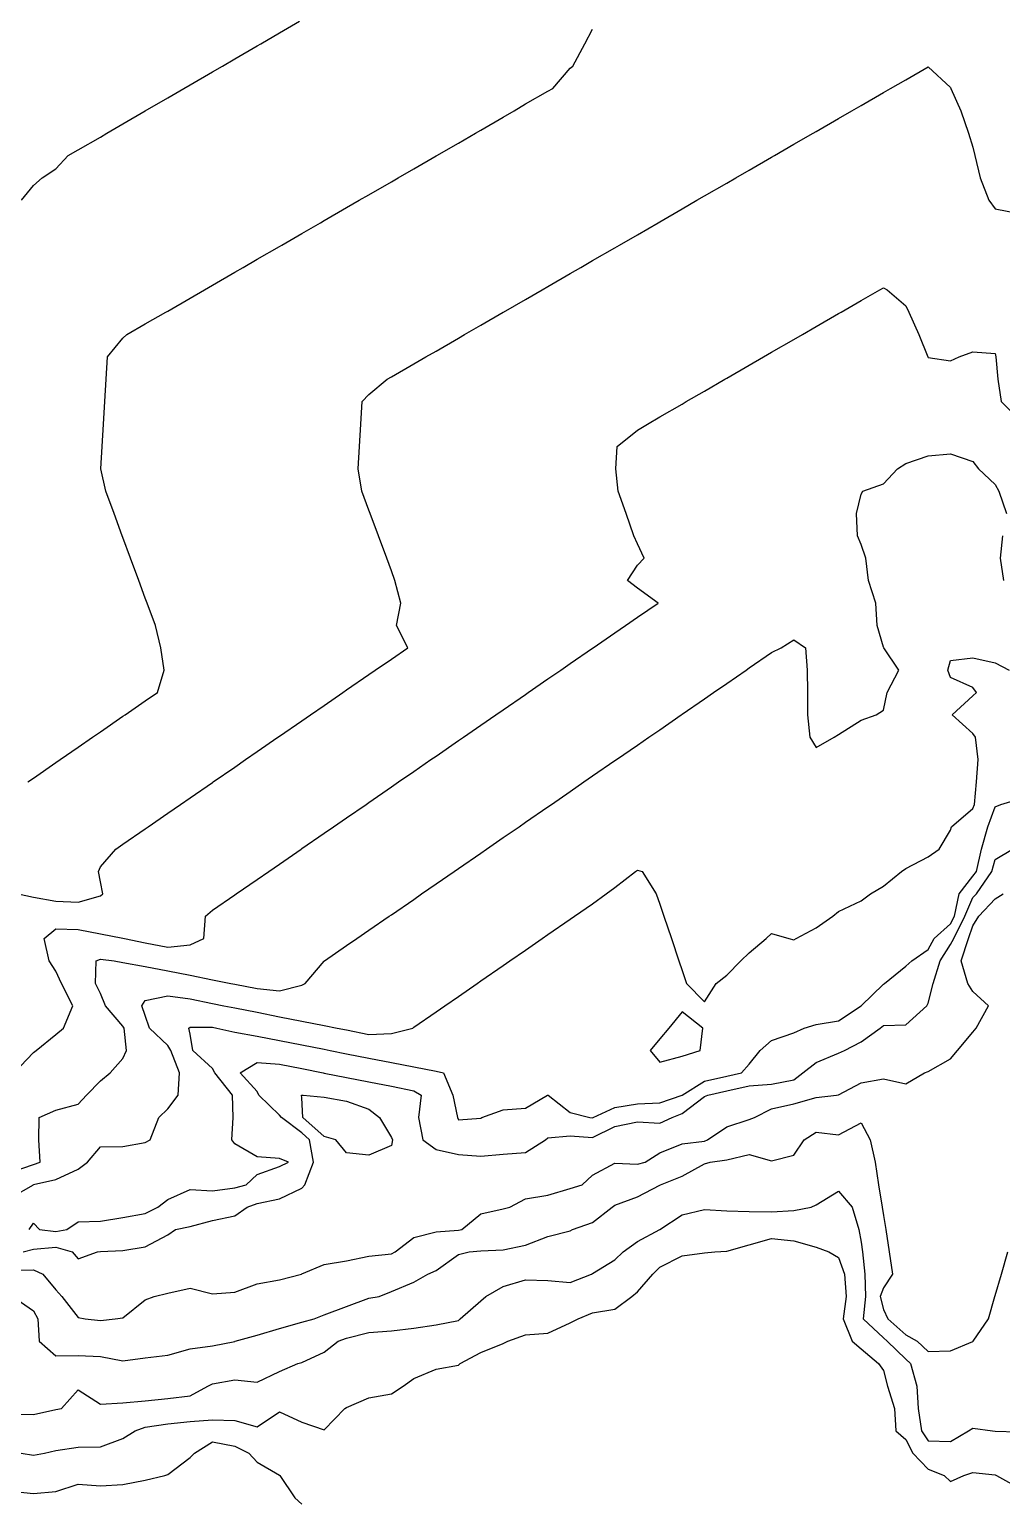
# Model space of a CAD drawing. Header units: metres. Extents: x 2681030 to 2681330, y 1246000 to 1246290.
# Drawn here: x 2681250.16 to 2681271.89, y 1246122.69 to 1246155.57 of the extents above; entities that cross this region are included whole.
import ezdxf

# ---------------------------------------------------------------- set-up
doc = ezdxf.new("R2010")
doc.units = ezdxf.units.M
doc.layers.add('BASIS_HOEHENLINIEN', color=8, linetype='Continuous')

msp = doc.modelspace()

# ---------------------------------------------------------------- linework, layer by layer
at = {"layer": 'BASIS_HOEHENLINIEN'}
for points in [[(2681249.985, 1246151.75, 0), (2681250.25, 1246152.078, 0), (2681250.444, 1246152.25, 0), (2681250.75, 1246152.453, 0), (2681251.027, 1246152.75, 0), (2681251.25, 1246152.88, 0), (2681251.75, 1246153.162, 0), (2681251.888, 1246153.25, 0), (2681252.25, 1246153.46, 0), (2681252.75, 1246153.75, 0), (2681252.75, 1246153.75, 0), (2681253.25, 1246154.04, 0), (2681253.611, 1246154.25, 0), (2681253.75, 1246154.331, 0), (2681254.25, 1246154.621, 0), (2681254.472, 1246154.75, 0), (2681254.75, 1246154.911, 0), (2681255.25, 1246155.202, 0), (2681255.333, 1246155.25, 0), (2681255.75, 1246155.492, 0), (2681256.195, 1246155.75, 0)], [(2681250.121, 1246138.75, 0), (2681250.25, 1246138.839, 0), (2681250.75, 1246139.184, 0), (2681250.846, 1246139.25, 0), (2681251.25, 1246139.528, 0), (2681251.572, 1246139.75, 0), (2681251.75, 1246139.873, 0), (2681252.25, 1246140.218, 0), (2681252.297, 1246140.25, 0), (2681252.75, 1246140.563, 0), (2681253.022, 1246140.75, 0), (2681253.171, 1246141.25, 0), (2681253.094, 1246141.75, 0), (2681252.975, 1246142.25, 0), (2681252.79, 1246142.75, 0), (2681252.75, 1246142.859, 0), (2681252.606, 1246143.25, 0), (2681252.421, 1246143.75, 0), (2681252.25, 1246144.213, 0), (2681252.236, 1246144.25, 0), (2681252.052, 1246144.75, 0), (2681251.867, 1246145.25, 0), (2681251.756, 1246145.75, 0), (2681251.785, 1246146.25, 0), (2681251.815, 1246146.75, 0), (2681251.844, 1246147.25, 0), (2681251.874, 1246147.75, 0), (2681251.903, 1246148.25, 0), (2681252.25, 1246148.667, 0), (2681252.34, 1246148.75, 0), (2681252.75, 1246148.987, 0), (2681253.206, 1246149.25, 0), (2681253.25, 1246149.275, 0), (2681253.75, 1246149.564, 0), (2681254.072, 1246149.75, 0), (2681254.25, 1246149.853, 0), (2681254.75, 1246150.142, 0), (2681254.937, 1246150.25, 0), (2681255.25, 1246150.431, 0), (2681255.75, 1246150.72, 0), (2681255.803, 1246150.75, 0), (2681256.25, 1246151.008, 0), (2681256.668, 1246151.25, 0), (2681256.75, 1246151.297, 0), (2681257.25, 1246151.586, 0), (2681257.534, 1246151.75, 0), (2681257.75, 1246151.875, 0), (2681258.25, 1246152.164, 0), (2681258.399, 1246152.25, 0), (2681258.75, 1246152.453, 0), (2681259.25, 1246152.741, 0), (2681259.265, 1246152.75, 0), (2681259.75, 1246153.03, 0), (2681260.131, 1246153.25, 0), (2681260.25, 1246153.319, 0), (2681260.75, 1246153.608, 0), (2681260.996, 1246153.75, 0), (2681261.25, 1246153.904, 0), (2681261.75, 1246154.186, 0), (2681261.862, 1246154.25, 0), (2681262.25, 1246154.7, 0), (2681262.31, 1246154.75, 0), (2681262.577, 1246155.25, 0), (2681262.75, 1246155.575, 0)], [(2681249.911, 1246136.25, 0), (2681250.25, 1246136.179, 0), (2681250.75, 1246136.084, 0), (2681251.25, 1246136.061, 0), (2681251.75, 1246136.204, 0), (2681251.803, 1246136.25, 0), (2681251.75, 1246136.522, 0), (2681251.705, 1246136.75, 0), (2681251.75, 1246136.855, 0), (2681252.09, 1246137.25, 0), (2681252.25, 1246137.36, 0), (2681252.75, 1246137.705, 0), (2681252.815, 1246137.75, 0), (2681253.25, 1246138.05, 0), (2681253.54, 1246138.25, 0), (2681253.75, 1246138.395, 0), (2681254.25, 1246138.739, 0), (2681254.265, 1246138.75, 0), (2681254.75, 1246139.084, 0), (2681254.991, 1246139.25, 0), (2681255.25, 1246139.429, 0), (2681255.716, 1246139.75, 0), (2681255.75, 1246139.774, 0), (2681256.25, 1246140.118, 0), (2681256.441, 1246140.25, 0), (2681256.75, 1246140.463, 0), (2681257.166, 1246140.75, 0), (2681257.25, 1246140.808, 0), (2681257.75, 1246141.152, 0), (2681257.892, 1246141.25, 0), (2681258.25, 1246141.497, 0), (2681258.617, 1246141.75, 0), (2681258.366, 1246142.25, 0), (2681258.461, 1246142.75, 0), (2681258.329, 1246143.25, 0), (2681258.25, 1246143.469, 0), (2681258.146, 1246143.75, 0), (2681257.962, 1246144.25, 0), (2681257.777, 1246144.75, 0), (2681257.75, 1246144.823, 0), (2681257.592, 1246145.25, 0), (2681257.512, 1246145.75, 0), (2681257.541, 1246146.25, 0), (2681257.571, 1246146.75, 0), (2681257.6, 1246147.25, 0), (2681257.75, 1246147.412, 0), (2681258.158, 1246147.75, 0), (2681258.25, 1246147.803, 0), (2681258.75, 1246148.092, 0), (2681259.024, 1246148.25, 0), (2681259.25, 1246148.381, 0), (2681259.75, 1246148.67, 0), (2681259.889, 1246148.75, 0), (2681260.25, 1246148.958, 0), (2681260.75, 1246149.247, 0), (2681260.755, 1246149.25, 0), (2681261.25, 1246149.536, 0), (2681261.62, 1246149.75, 0), (2681261.75, 1246149.825, 0), (2681262.25, 1246150.114, 0), (2681262.486, 1246150.25, 0), (2681262.75, 1246150.403, 0), (2681263.25, 1246150.691, 0), (2681263.351, 1246150.75, 0), (2681263.75, 1246150.98, 0), (2681264.217, 1246151.25, 0), (2681264.25, 1246151.269, 0), (2681264.75, 1246151.558, 0), (2681265.082, 1246151.75, 0), (2681265.25, 1246151.847, 0), (2681265.75, 1246152.136, 0), (2681265.948, 1246152.25, 0), (2681266.25, 1246152.424, 0), (2681266.75, 1246152.713, 0), (2681266.814, 1246152.75, 0), (2681267.25, 1246153.002, 0), (2681267.679, 1246153.25, 0), (2681267.75, 1246153.291, 0), (2681268.25, 1246153.58, 0), (2681268.545, 1246153.75, 0), (2681268.75, 1246153.868, 0), (2681269.25, 1246154.157, 0), (2681269.41, 1246154.25, 0), (2681269.75, 1246154.446, 0), (2681270.25, 1246154.735, 0), (2681270.75, 1246154.269, 0), (2681270.759, 1246154.25, 0), (2681270.978, 1246153.75, 0), (2681271.155, 1246153.25, 0), (2681271.25, 1246152.935, 0), (2681271.294, 1246152.75, 0), (2681271.412, 1246152.25, 0), (2681271.604, 1246151.75, 0), (2681271.75, 1246151.557, 0), (2681272.25, 1246151.463, 0)], [(2681249.818, 1246132.25, 0), (2681250.25, 1246132.703, 0), (2681250.308, 1246132.75, 0), (2681250.75, 1246133.11, 0), (2681250.922, 1246133.25, 0), (2681251.129, 1246133.75, 0), (2681250.874, 1246134.25, 0), (2681250.75, 1246134.52, 0), (2681250.598, 1246134.75, 0), (2681250.487, 1246135.25, 0), (2681250.75, 1246135.467, 0), (2681251.25, 1246135.455, 0), (2681251.75, 1246135.356, 0), (2681252.25, 1246135.258, 0), (2681252.286, 1246135.25, 0), (2681252.75, 1246135.158, 0), (2681253.25, 1246135.06, 0), (2681253.75, 1246135.114, 0), (2681254.057, 1246135.25, 0), (2681254.094, 1246135.75, 0), (2681254.25, 1246135.882, 0), (2681254.75, 1246136.227, 0), (2681254.784, 1246136.25, 0), (2681255.25, 1246136.571, 0), (2681255.509, 1246136.75, 0), (2681255.75, 1246136.916, 0), (2681256.234, 1246137.25, 0), (2681256.25, 1246137.261, 0), (2681256.75, 1246137.606, 0), (2681256.96, 1246137.75, 0), (2681257.25, 1246137.95, 0), (2681257.685, 1246138.25, 0), (2681257.75, 1246138.295, 0), (2681258.25, 1246138.64, 0), (2681258.41, 1246138.75, 0), (2681258.75, 1246138.984, 0), (2681259.135, 1246139.25, 0), (2681259.25, 1246139.329, 0), (2681259.75, 1246139.674, 0), (2681259.86, 1246139.75, 0), (2681260.25, 1246140.019, 0), (2681260.586, 1246140.25, 0), (2681260.75, 1246140.363, 0), (2681261.25, 1246140.708, 0), (2681261.311, 1246140.75, 0), (2681261.75, 1246141.053, 0), (2681262.036, 1246141.25, 0), (2681262.25, 1246141.398, 0), (2681262.75, 1246141.742, 0), (2681262.761, 1246141.75, 0), (2681263.25, 1246142.087, 0), (2681263.486, 1246142.25, 0), (2681263.75, 1246142.432, 0), (2681264.212, 1246142.75, 0), (2681263.75, 1246143.084, 0), (2681263.533, 1246143.25, 0), (2681263.75, 1246143.592, 0), (2681263.903, 1246143.75, 0), (2681263.75, 1246144.071, 0), (2681263.67, 1246144.25, 0), (2681263.502, 1246144.75, 0), (2681263.318, 1246145.25, 0), (2681263.268, 1246145.75, 0), (2681263.297, 1246146.25, 0), (2681263.75, 1246146.612, 0), (2681263.976, 1246146.75, 0), (2681264.25, 1246146.909, 0), (2681264.75, 1246147.197, 0), (2681264.841, 1246147.25, 0), (2681265.25, 1246147.486, 0), (2681265.707, 1246147.75, 0), (2681265.75, 1246147.775, 0), (2681266.25, 1246148.064, 0), (2681266.572, 1246148.25, 0), (2681266.75, 1246148.353, 0), (2681267.25, 1246148.641, 0), (2681267.438, 1246148.75, 0), (2681267.75, 1246148.93, 0), (2681268.25, 1246149.219, 0), (2681268.303, 1246149.25, 0), (2681268.75, 1246149.508, 0), (2681269.169, 1246149.75, 0), (2681269.25, 1246149.797, 0), (2681269.333, 1246149.75, 0), (2681269.75, 1246149.388, 0), (2681269.817, 1246149.25, 0), (2681270.041, 1246148.75, 0), (2681270.242, 1246148.25, 0), (2681270.25, 1246148.239, 0), (2681270.75, 1246148.159, 0), (2681270.942, 1246148.25, 0), (2681271.25, 1246148.36, 0), (2681271.75, 1246148.328, 0), (2681271.763, 1246148.25, 0), (2681271.805, 1246147.75, 0), (2681271.882, 1246147.25, 0), (2681272.25, 1246146.887, 0)], [(2681249.75, 1246130.03, 0), (2681250.25, 1246130.198, 0), (2681250.403, 1246130.25, 0), (2681250.369, 1246130.75, 0), (2681250.38, 1246131.25, 0), (2681250.75, 1246131.414, 0), (2681251.25, 1246131.548, 0), (2681251.433, 1246131.75, 0), (2681251.75, 1246132.073, 0), (2681251.968, 1246132.25, 0), (2681252.25, 1246132.572, 0), (2681252.33, 1246132.75, 0), (2681252.278, 1246133.25, 0), (2681252.25, 1246133.295, 0), (2681251.859, 1246133.75, 0), (2681251.75, 1246134.024, 0), (2681251.633, 1246134.25, 0), (2681251.654, 1246134.75, 0), (2681251.75, 1246134.79, 0), (2681252.057, 1246134.75, 0), (2681252.25, 1246134.719, 0), (2681252.75, 1246134.628, 0), (2681253.25, 1246134.529, 0), (2681253.75, 1246134.43, 0), (2681254.25, 1246134.331, 0), (2681254.662, 1246134.25, 0), (2681254.75, 1246134.233, 0), (2681255.25, 1246134.134, 0), (2681255.75, 1246134.082, 0), (2681256.25, 1246134.212, 0), (2681256.322, 1246134.25, 0), (2681256.75, 1246134.748, 0), (2681256.753, 1246134.75, 0), (2681257.25, 1246135.093, 0), (2681257.478, 1246135.25, 0), (2681257.75, 1246135.438, 0), (2681258.203, 1246135.75, 0), (2681258.25, 1246135.782, 0), (2681258.75, 1246136.127, 0), (2681258.928, 1246136.25, 0), (2681259.25, 1246136.472, 0), (2681259.653, 1246136.75, 0), (2681259.75, 1246136.817, 0), (2681260.25, 1246137.161, 0), (2681260.379, 1246137.25, 0), (2681260.75, 1246137.506, 0), (2681261.104, 1246137.75, 0), (2681261.25, 1246137.851, 0), (2681261.75, 1246138.195, 0), (2681261.829, 1246138.25, 0), (2681262.25, 1246138.54, 0), (2681262.554, 1246138.75, 0), (2681262.75, 1246138.885, 0), (2681263.25, 1246139.23, 0), (2681263.28, 1246139.25, 0), (2681263.75, 1246139.574, 0), (2681264.005, 1246139.75, 0), (2681264.25, 1246139.919, 0), (2681264.73, 1246140.25, 0), (2681264.75, 1246140.264, 0), (2681265.25, 1246140.609, 0), (2681265.455, 1246140.75, 0), (2681265.75, 1246140.953, 0), (2681266.18, 1246141.25, 0), (2681266.25, 1246141.298, 0), (2681266.75, 1246141.645, 0), (2681266.963, 1246141.75, 0), (2681267.25, 1246141.927, 0), (2681267.512, 1246141.75, 0), (2681267.546, 1246141.25, 0), (2681267.55, 1246140.75, 0), (2681267.552, 1246140.25, 0), (2681267.607, 1246139.75, 0), (2681267.75, 1246139.521, 0), (2681268.146, 1246139.75, 0), (2681268.25, 1246139.81, 0), (2681268.75, 1246140.128, 0), (2681269.091, 1246140.25, 0), (2681269.25, 1246140.358, 0), (2681269.338, 1246140.75, 0), (2681269.595, 1246141.25, 0), (2681269.26, 1246141.75, 0), (2681269.25, 1246141.761, 0), (2681269.108, 1246142.25, 0), (2681269.081, 1246142.75, 0), (2681268.915, 1246143.25, 0), (2681268.854, 1246143.75, 0), (2681268.75, 1246144.058, 0), (2681268.67, 1246144.25, 0), (2681268.652, 1246144.75, 0), (2681268.75, 1246145.185, 0), (2681268.787, 1246145.25, 0), (2681269.25, 1246145.416, 0), (2681269.565, 1246145.75, 0), (2681269.75, 1246145.87, 0), (2681270.25, 1246146.04, 0), (2681270.75, 1246146.083, 0), (2681271.25, 1246145.913, 0), (2681271.377, 1246145.75, 0), (2681271.75, 1246145.402, 0), (2681271.827, 1246145.25, 0), (2681272.003, 1246144.75, 0)], [(2681271.916, 1246144.25, 0), (2681271.859, 1246143.75, 0), (2681271.936, 1246143.25, 0)], [(2681249.75, 1246129.467, 0), (2681250.247, 1246129.75, 0), (2681250.25, 1246129.751, 0), (2681250.75, 1246129.865, 0), (2681251.25, 1246130.099, 0), (2681251.459, 1246130.25, 0), (2681251.75, 1246130.595, 0), (2681252.25, 1246130.606, 0), (2681252.75, 1246130.693, 0), (2681252.862, 1246130.75, 0), (2681253.055, 1246131.25, 0), (2681253.25, 1246131.443, 0), (2681253.485, 1246131.75, 0), (2681253.514, 1246132.25, 0), (2681253.319, 1246132.75, 0), (2681253.25, 1246132.863, 0), (2681252.84, 1246133.25, 0), (2681252.75, 1246133.53, 0), (2681252.669, 1246133.75, 0), (2681252.75, 1246133.867, 0), (2681253.25, 1246133.973, 0), (2681253.75, 1246133.9, 0), (2681254.25, 1246133.801, 0), (2681254.507, 1246133.75, 0), (2681254.75, 1246133.702, 0), (2681255.25, 1246133.603, 0), (2681255.75, 1246133.504, 0), (2681256.25, 1246133.406, 0), (2681256.75, 1246133.307, 0), (2681257.037, 1246133.25, 0), (2681257.25, 1246133.208, 0), (2681257.75, 1246133.109, 0), (2681258.25, 1246133.131, 0), (2681258.728, 1246133.25, 0), (2681258.75, 1246133.27, 0), (2681259.25, 1246133.614, 0), (2681259.447, 1246133.75, 0), (2681259.75, 1246133.959, 0), (2681260.172, 1246134.25, 0), (2681260.25, 1246134.304, 0), (2681260.75, 1246134.649, 0), (2681260.897, 1246134.75, 0), (2681261.25, 1246134.993, 0), (2681261.622, 1246135.25, 0), (2681261.75, 1246135.338, 0), (2681262.25, 1246135.683, 0), (2681262.347, 1246135.75, 0), (2681262.75, 1246136.028, 0), (2681263.051, 1246136.25, 0), (2681263.25, 1246136.39, 0), (2681263.706, 1246136.75, 0), (2681263.75, 1246136.782, 0), (2681263.856, 1246136.75, 0), (2681264.173, 1246136.25, 0), (2681264.25, 1246136.023, 0), (2681264.342, 1246135.75, 0), (2681264.51, 1246135.25, 0), (2681264.679, 1246134.75, 0), (2681264.75, 1246134.538, 0), (2681264.847, 1246134.25, 0), (2681265.25, 1246133.84, 0), (2681265.514, 1246134.25, 0), (2681265.75, 1246134.435, 0), (2681266.065, 1246134.75, 0), (2681266.25, 1246134.935, 0), (2681266.633, 1246135.25, 0), (2681266.75, 1246135.367, 0), (2681267.139, 1246135.25, 0), (2681267.25, 1246135.222, 0), (2681267.299, 1246135.25, 0), (2681267.75, 1246135.493, 0), (2681268.117, 1246135.75, 0), (2681268.25, 1246135.857, 0), (2681268.75, 1246136.092, 0), (2681268.962, 1246136.25, 0), (2681269.25, 1246136.423, 0), (2681269.652, 1246136.75, 0), (2681269.75, 1246136.816, 0), (2681270.25, 1246137.079, 0), (2681270.495, 1246137.25, 0), (2681270.75, 1246137.676, 0), (2681270.774, 1246137.75, 0), (2681271.25, 1246138.157, 0), (2681271.284, 1246138.25, 0), (2681271.331, 1246138.75, 0), (2681271.371, 1246139.25, 0), (2681271.306, 1246139.75, 0), (2681271.25, 1246139.832, 0), (2681270.787, 1246140.25, 0), (2681271.25, 1246140.677, 0), (2681271.335, 1246140.75, 0), (2681271.25, 1246140.864, 0), (2681270.75, 1246141.086, 0), (2681270.688, 1246141.25, 0), (2681270.75, 1246141.468, 0), (2681271.25, 1246141.528, 0), (2681271.75, 1246141.411, 0), (2681272.059, 1246141.25, 0)], [(2681250.154, 1246128.75, 0), (2681250.25, 1246128.889, 0), (2681250.385, 1246128.75, 0), (2681250.75, 1246128.707, 0), (2681250.992, 1246128.75, 0), (2681251.25, 1246128.919, 0), (2681251.75, 1246128.935, 0), (2681252.25, 1246129.019, 0), (2681252.75, 1246129.109, 0), (2681253.029, 1246129.25, 0), (2681253.25, 1246129.418, 0), (2681253.75, 1246129.641, 0), (2681254.25, 1246129.614, 0), (2681254.75, 1246129.68, 0), (2681255.007, 1246129.75, 0), (2681255.25, 1246129.98, 0), (2681255.75, 1246130.157, 0), (2681255.949, 1246130.25, 0), (2681255.75, 1246130.333, 0), (2681255.25, 1246130.373, 0), (2681254.75, 1246130.662, 0), (2681254.685, 1246130.75, 0), (2681254.715, 1246131.25, 0), (2681254.698, 1246131.75, 0), (2681254.304, 1246132.25, 0), (2681254.25, 1246132.343, 0), (2681253.816, 1246132.75, 0), (2681253.75, 1246133.116, 0), (2681253.725, 1246133.25, 0), (2681253.75, 1246133.268, 0), (2681254.25, 1246133.27, 0), (2681254.352, 1246133.25, 0), (2681254.75, 1246133.162, 0), (2681255.25, 1246133.073, 0), (2681255.75, 1246132.974, 0), (2681256.25, 1246132.875, 0), (2681256.75, 1246132.776, 0), (2681256.882, 1246132.75, 0), (2681257.25, 1246132.677, 0), (2681257.75, 1246132.579, 0), (2681258.25, 1246132.48, 0), (2681258.75, 1246132.381, 0), (2681259.25, 1246132.289, 0), (2681259.413, 1246132.25, 0), (2681259.624, 1246131.75, 0), (2681259.727, 1246131.25, 0), (2681259.75, 1246131.197, 0), (2681260.25, 1246131.235, 0), (2681260.27, 1246131.25, 0), (2681260.75, 1246131.423, 0), (2681261.25, 1246131.462, 0), (2681261.738, 1246131.75, 0), (2681261.75, 1246131.753, 0), (2681261.754, 1246131.75, 0), (2681262.25, 1246131.365, 0), (2681262.691, 1246131.25, 0), (2681262.75, 1246131.246, 0), (2681262.759, 1246131.25, 0), (2681263.25, 1246131.474, 0), (2681263.75, 1246131.554, 0), (2681264.25, 1246131.581, 0), (2681264.75, 1246131.747, 0), (2681264.754, 1246131.75, 0), (2681265.25, 1246132.064, 0), (2681265.75, 1246132.179, 0), (2681266.075, 1246132.25, 0), (2681266.25, 1246132.447, 0), (2681266.496, 1246132.75, 0), (2681266.75, 1246132.975, 0), (2681267.25, 1246133.146, 0), (2681267.48, 1246133.25, 0), (2681267.75, 1246133.327, 0), (2681268.25, 1246133.412, 0), (2681268.75, 1246133.746, 0), (2681268.755, 1246133.75, 0), (2681269.25, 1246134.234, 0), (2681269.273, 1246134.25, 0), (2681269.75, 1246134.632, 0), (2681269.887, 1246134.75, 0), (2681270.25, 1246135.003, 0), (2681270.386, 1246135.25, 0), (2681270.75, 1246135.579, 0), (2681270.843, 1246135.75, 0), (2681270.944, 1246136.25, 0), (2681271.25, 1246136.642, 0), (2681271.33, 1246136.75, 0), (2681271.446, 1246137.25, 0), (2681271.584, 1246137.75, 0), (2681271.75, 1246138.197, 0), (2681271.872, 1246138.25, 0), (2681272.25, 1246138.361, 0)], [(2681250.017, 1246128.25, 0), (2681250.25, 1246128.31, 0), (2681250.75, 1246128.35, 0), (2681251.117, 1246128.25, 0), (2681251.25, 1246128.09, 0), (2681251.684, 1246128.25, 0), (2681251.75, 1246128.259, 0), (2681252.25, 1246128.279, 0), (2681252.75, 1246128.358, 0), (2681253.25, 1246128.631, 0), (2681253.423, 1246128.75, 0), (2681253.75, 1246128.814, 0), (2681254.25, 1246128.949, 0), (2681254.75, 1246129.054, 0), (2681255.027, 1246129.25, 0), (2681255.25, 1246129.329, 0), (2681255.75, 1246129.432, 0), (2681256.25, 1246129.671, 0), (2681256.317, 1246129.75, 0), (2681256.512, 1246130.25, 0), (2681256.42, 1246130.75, 0), (2681256.25, 1246130.91, 0), (2681255.798, 1246131.25, 0), (2681255.75, 1246131.304, 0), (2681255.287, 1246131.75, 0), (2681255.25, 1246131.833, 0), (2681254.872, 1246132.25, 0), (2681255.25, 1246132.481, 0), (2681255.75, 1246132.441, 0), (2681256.25, 1246132.344, 0), (2681256.728, 1246132.25, 0), (2681256.75, 1246132.246, 0), (2681257.25, 1246132.147, 0), (2681257.75, 1246132.048, 0), (2681258.25, 1246131.949, 0), (2681258.75, 1246131.85, 0), (2681258.915, 1246131.75, 0), (2681258.858, 1246131.25, 0), (2681258.957, 1246130.75, 0), (2681259.25, 1246130.533, 0), (2681259.75, 1246130.421, 0), (2681260.25, 1246130.386, 0), (2681260.75, 1246130.433, 0), (2681261.25, 1246130.466, 0), (2681261.697, 1246130.75, 0), (2681261.75, 1246130.795, 0), (2681262.25, 1246130.842, 0), (2681262.75, 1246130.804, 0), (2681263.25, 1246131.049, 0), (2681263.75, 1246131.153, 0), (2681264.25, 1246131.127, 0), (2681264.529, 1246131.25, 0), (2681264.75, 1246131.34, 0), (2681265.25, 1246131.718, 0), (2681265.324, 1246131.75, 0), (2681265.75, 1246131.849, 0), (2681266.25, 1246131.959, 0), (2681266.75, 1246131.994, 0), (2681267.25, 1246132.096, 0), (2681267.45, 1246132.25, 0), (2681267.75, 1246132.48, 0), (2681268.25, 1246132.686, 0), (2681268.379, 1246132.75, 0), (2681268.75, 1246132.941, 0), (2681269.178, 1246133.25, 0), (2681269.25, 1246133.31, 0), (2681269.75, 1246133.325, 0), (2681270.222, 1246133.75, 0), (2681270.25, 1246133.806, 0), (2681270.363, 1246134.25, 0), (2681270.516, 1246134.75, 0), (2681270.75, 1246135.121, 0), (2681270.821, 1246135.25, 0), (2681271.071, 1246135.75, 0), (2681271.25, 1246136.168, 0), (2681271.328, 1246136.25, 0), (2681271.675, 1246136.75, 0), (2681271.75, 1246137.015, 0), (2681272.134, 1246137.25, 0)], [(2681249.75, 1246127.842, 0), (2681250.25, 1246127.849, 0), (2681250.462, 1246127.75, 0), (2681250.75, 1246127.399, 0), (2681250.885, 1246127.25, 0), (2681251.25, 1246126.783, 0), (2681251.408, 1246126.75, 0), (2681251.75, 1246126.713, 0), (2681252.077, 1246126.75, 0), (2681252.25, 1246126.778, 0), (2681252.75, 1246127.177, 0), (2681252.945, 1246127.25, 0), (2681253.25, 1246127.323, 0), (2681253.75, 1246127.437, 0), (2681254.25, 1246127.314, 0), (2681254.75, 1246127.347, 0), (2681255.25, 1246127.533, 0), (2681255.75, 1246127.625, 0), (2681256.24, 1246127.75, 0), (2681256.25, 1246127.757, 0), (2681256.75, 1246127.969, 0), (2681257.25, 1246128.05, 0), (2681257.75, 1246128.152, 0), (2681258.25, 1246128.208, 0), (2681258.332, 1246128.25, 0), (2681258.75, 1246128.568, 0), (2681259.25, 1246128.696, 0), (2681259.75, 1246128.733, 0), (2681259.825, 1246128.75, 0), (2681260.25, 1246129.095, 0), (2681260.75, 1246129.212, 0), (2681260.902, 1246129.25, 0), (2681261.25, 1246129.436, 0), (2681261.75, 1246129.516, 0), (2681262.25, 1246129.665, 0), (2681262.517, 1246129.75, 0), (2681262.75, 1246129.96, 0), (2681263.25, 1246130.234, 0), (2681263.75, 1246130.212, 0), (2681263.923, 1246130.25, 0), (2681264.25, 1246130.461, 0), (2681264.75, 1246130.662, 0), (2681265.25, 1246130.725, 0), (2681265.316, 1246130.75, 0), (2681265.75, 1246131.044, 0), (2681266.25, 1246131.21, 0), (2681266.367, 1246131.25, 0), (2681266.75, 1246131.443, 0), (2681267.25, 1246131.559, 0), (2681267.75, 1246131.699, 0), (2681268.201, 1246131.75, 0), (2681268.25, 1246131.757, 0), (2681268.75, 1246132.029, 0), (2681269.25, 1246132.114, 0), (2681269.75, 1246132.005, 0), (2681270.172, 1246132.25, 0), (2681270.25, 1246132.277, 0), (2681270.75, 1246132.565, 0), (2681270.906, 1246132.75, 0), (2681271.25, 1246133.159, 0), (2681271.327, 1246133.25, 0), (2681271.597, 1246133.75, 0), (2681271.25, 1246134.07, 0), (2681271.137, 1246134.25, 0), (2681270.988, 1246134.75, 0), (2681271.153, 1246135.25, 0), (2681271.25, 1246135.537, 0), (2681271.385, 1246135.75, 0), (2681271.75, 1246136.137, 0), (2681271.93, 1246136.25, 0)], [(2681264.75, 1246132.624, 0), (2681265.154, 1246132.75, 0), (2681265.213, 1246133.25, 0), (2681264.75, 1246133.615, 0), (2681264.455, 1246133.25, 0), (2681264.25, 1246133.009, 0), (2681264.038, 1246132.75, 0), (2681264.25, 1246132.488, 0), (2681264.75, 1246132.624, 0)], [(2681258.274, 1246130.75, 0), (2681258.25, 1246130.627, 0), (2681257.75, 1246130.409, 0), (2681257.25, 1246130.463, 0), (2681257.01, 1246130.75, 0), (2681256.75, 1246130.825, 0), (2681256.27, 1246131.25, 0), (2681256.25, 1246131.69, 0), (2681256.238, 1246131.75, 0), (2681256.25, 1246131.752, 0), (2681256.276, 1246131.75, 0), (2681256.75, 1246131.704, 0), (2681257.25, 1246131.613, 0), (2681257.75, 1246131.438, 0), (2681257.987, 1246131.25, 0), (2681258.25, 1246130.803, 0), (2681258.274, 1246130.75, 0)], [(2681249.791, 1246127.25, 0), (2681250.25, 1246126.93, 0), (2681250.35, 1246126.75, 0), (2681250.375, 1246126.25, 0), (2681250.75, 1246125.924, 0), (2681251.25, 1246125.929, 0), (2681251.75, 1246125.912, 0), (2681252.25, 1246125.811, 0), (2681252.75, 1246125.882, 0), (2681253.25, 1246125.937, 0), (2681253.75, 1246126.082, 0), (2681254.25, 1246126.152, 0), (2681254.75, 1246126.247, 0), (2681254.762, 1246126.25, 0), (2681255.25, 1246126.384, 0), (2681255.75, 1246126.533, 0), (2681256.25, 1246126.678, 0), (2681256.526, 1246126.75, 0), (2681256.75, 1246126.845, 0), (2681257.25, 1246127.027, 0), (2681257.75, 1246127.214, 0), (2681257.975, 1246127.25, 0), (2681258.25, 1246127.36, 0), (2681258.75, 1246127.573, 0), (2681259.066, 1246127.75, 0), (2681259.25, 1246127.829, 0), (2681259.75, 1246128.188, 0), (2681259.989, 1246128.25, 0), (2681260.25, 1246128.273, 0), (2681260.75, 1246128.292, 0), (2681261.25, 1246128.399, 0), (2681261.75, 1246128.594, 0), (2681262.25, 1246128.719, 0), (2681262.301, 1246128.75, 0), (2681262.75, 1246128.903, 0), (2681263.185, 1246129.25, 0), (2681263.25, 1246129.293, 0), (2681263.75, 1246129.48, 0), (2681264.25, 1246129.742, 0), (2681264.266, 1246129.75, 0), (2681264.75, 1246129.937, 0), (2681265.25, 1246130.215, 0), (2681265.378, 1246130.25, 0), (2681265.75, 1246130.302, 0), (2681266.25, 1246130.422, 0), (2681266.75, 1246130.285, 0), (2681267.25, 1246130.413, 0), (2681267.479, 1246130.75, 0), (2681267.75, 1246130.923, 0), (2681268.25, 1246130.861, 0), (2681268.75, 1246131.131, 0), (2681268.953, 1246130.75, 0), (2681269.063, 1246130.25, 0), (2681269.142, 1246129.75, 0), (2681269.221, 1246129.25, 0), (2681269.25, 1246129.064, 0), (2681269.304, 1246128.75, 0), (2681269.378, 1246128.25, 0), (2681269.457, 1246127.75, 0), (2681269.25, 1246127.442, 0), (2681269.179, 1246127.25, 0), (2681269.25, 1246126.96, 0), (2681269.347, 1246126.75, 0), (2681269.75, 1246126.396, 0), (2681270.005, 1246126.25, 0), (2681270.25, 1246126.024, 0), (2681270.75, 1246126.035, 0), (2681271.25, 1246126.248, 0), (2681271.255, 1246126.25, 0), (2681271.6, 1246126.75, 0), (2681271.743, 1246127.25, 0), (2681271.75, 1246127.274, 0), (2681271.887, 1246127.75, 0), (2681272.03, 1246128.25, 0)], [(2681249.75, 1246124.624, 0), (2681250.25, 1246124.614, 0), (2681250.75, 1246124.723, 0), (2681250.873, 1246124.75, 0), (2681251.25, 1246125.164, 0), (2681251.75, 1246124.842, 0), (2681252.25, 1246124.875, 0), (2681252.75, 1246124.918, 0), (2681253.25, 1246124.972, 0), (2681253.75, 1246125.029, 0), (2681254.147, 1246125.25, 0), (2681254.25, 1246125.301, 0), (2681254.75, 1246125.388, 0), (2681255.25, 1246125.339, 0), (2681255.75, 1246125.573, 0), (2681256.162, 1246125.75, 0), (2681256.25, 1246125.779, 0), (2681256.75, 1246126.007, 0), (2681257.064, 1246126.25, 0), (2681257.25, 1246126.319, 0), (2681257.75, 1246126.448, 0), (2681258.25, 1246126.486, 0), (2681258.75, 1246126.544, 0), (2681259.25, 1246126.616, 0), (2681259.75, 1246126.715, 0), (2681259.789, 1246126.75, 0), (2681260.25, 1246127.153, 0), (2681260.362, 1246127.25, 0), (2681260.75, 1246127.471, 0), (2681261.25, 1246127.625, 0), (2681261.75, 1246127.606, 0), (2681262.25, 1246127.567, 0), (2681262.727, 1246127.75, 0), (2681262.75, 1246127.763, 0), (2681263.25, 1246128.074, 0), (2681263.432, 1246128.25, 0), (2681263.75, 1246128.482, 0), (2681264.25, 1246128.746, 0), (2681264.255, 1246128.75, 0), (2681264.75, 1246129.074, 0), (2681265.25, 1246129.198, 0), (2681265.75, 1246129.166, 0), (2681266.25, 1246129.153, 0), (2681266.75, 1246129.143, 0), (2681267.25, 1246129.171, 0), (2681267.638, 1246129.25, 0), (2681267.75, 1246129.297, 0), (2681268.25, 1246129.606, 0), (2681268.55, 1246129.25, 0), (2681268.704, 1246128.75, 0), (2681268.75, 1246128.462, 0), (2681268.783, 1246128.25, 0), (2681268.838, 1246127.75, 0), (2681268.853, 1246127.25, 0), (2681268.801, 1246126.75, 0), (2681269.25, 1246126.324, 0), (2681269.333, 1246126.25, 0), (2681269.75, 1246125.853, 0), (2681269.858, 1246125.75, 0), (2681269.996, 1246125.25, 0), (2681270.028, 1246124.75, 0), (2681270.099, 1246124.25, 0), (2681270.25, 1246124.029, 0), (2681270.75, 1246124.008, 0), (2681271.156, 1246124.25, 0), (2681271.25, 1246124.31, 0), (2681271.692, 1246124.25, 0), (2681271.75, 1246124.243, 0), (2681272.25, 1246124.225, 0)], [(2681249.973, 1246123.75, 0), (2681250.25, 1246123.707, 0), (2681250.499, 1246123.75, 0), (2681250.75, 1246123.811, 0), (2681251.25, 1246123.882, 0), (2681251.75, 1246123.89, 0), (2681252.25, 1246124.079, 0), (2681252.523, 1246124.25, 0), (2681252.75, 1246124.331, 0), (2681253.25, 1246124.404, 0), (2681253.75, 1246124.454, 0), (2681254.25, 1246124.496, 0), (2681254.75, 1246124.478, 0), (2681255.25, 1246124.336, 0), (2681255.75, 1246124.675, 0), (2681256.25, 1246124.441, 0), (2681256.75, 1246124.27, 0), (2681257.211, 1246124.75, 0), (2681257.25, 1246124.773, 0), (2681257.75, 1246124.989, 0), (2681258.25, 1246125.073, 0), (2681258.513, 1246125.25, 0), (2681258.75, 1246125.42, 0), (2681259.25, 1246125.629, 0), (2681259.75, 1246125.714, 0), (2681259.788, 1246125.75, 0), (2681260.25, 1246126.001, 0), (2681260.75, 1246126.204, 0), (2681260.858, 1246126.25, 0), (2681261.25, 1246126.393, 0), (2681261.75, 1246126.435, 0), (2681262.25, 1246126.659, 0), (2681262.423, 1246126.75, 0), (2681262.75, 1246126.889, 0), (2681263.25, 1246126.965, 0), (2681263.625, 1246127.25, 0), (2681263.75, 1246127.359, 0), (2681264.096, 1246127.75, 0), (2681264.25, 1246127.906, 0), (2681264.75, 1246128.158, 0), (2681265.25, 1246128.224, 0), (2681265.482, 1246128.25, 0), (2681265.75, 1246128.266, 0), (2681266.25, 1246128.408, 0), (2681266.75, 1246128.551, 0), (2681267.25, 1246128.496, 0), (2681267.75, 1246128.355, 0), (2681268.033, 1246128.25, 0), (2681268.25, 1246128.126, 0), (2681268.384, 1246127.75, 0), (2681268.415, 1246127.25, 0), (2681268.349, 1246126.75, 0), (2681268.549, 1246126.25, 0), (2681268.75, 1246126.079, 0), (2681269.141, 1246125.75, 0), (2681269.25, 1246125.596, 0), (2681269.345, 1246125.25, 0), (2681269.502, 1246124.75, 0), (2681269.531, 1246124.25, 0), (2681269.75, 1246124.058, 0), (2681269.905, 1246123.75, 0), (2681270.25, 1246123.391, 0), (2681270.607, 1246123.25, 0), (2681270.75, 1246123.113, 0), (2681271.051, 1246123.25, 0), (2681271.25, 1246123.321, 0), (2681271.75, 1246123.262, 0), (2681271.78, 1246123.25, 0), (2681272.25, 1246122.99, 0)], [(2681249.75, 1246122.904, 0), (2681250.25, 1246122.848, 0), (2681250.75, 1246122.895, 0), (2681251.25, 1246123.055, 0), (2681251.75, 1246123.016, 0), (2681252.25, 1246123.046, 0), (2681252.75, 1246123.146, 0), (2681253.184, 1246123.25, 0), (2681253.25, 1246123.27, 0), (2681253.75, 1246123.656, 0), (2681253.848, 1246123.75, 0), (2681254.25, 1246124, 0), (2681254.75, 1246123.909, 0), (2681255.064, 1246123.75, 0), (2681255.25, 1246123.552, 0), (2681255.75, 1246123.259, 0), (2681255.758, 1246123.25, 0), (2681256.092, 1246122.75, 0), (2681256.25, 1246122.612, 0)]]:
    msp.add_polyline3d(points, dxfattribs=at)

doc.saveas('drawing.dxf')
